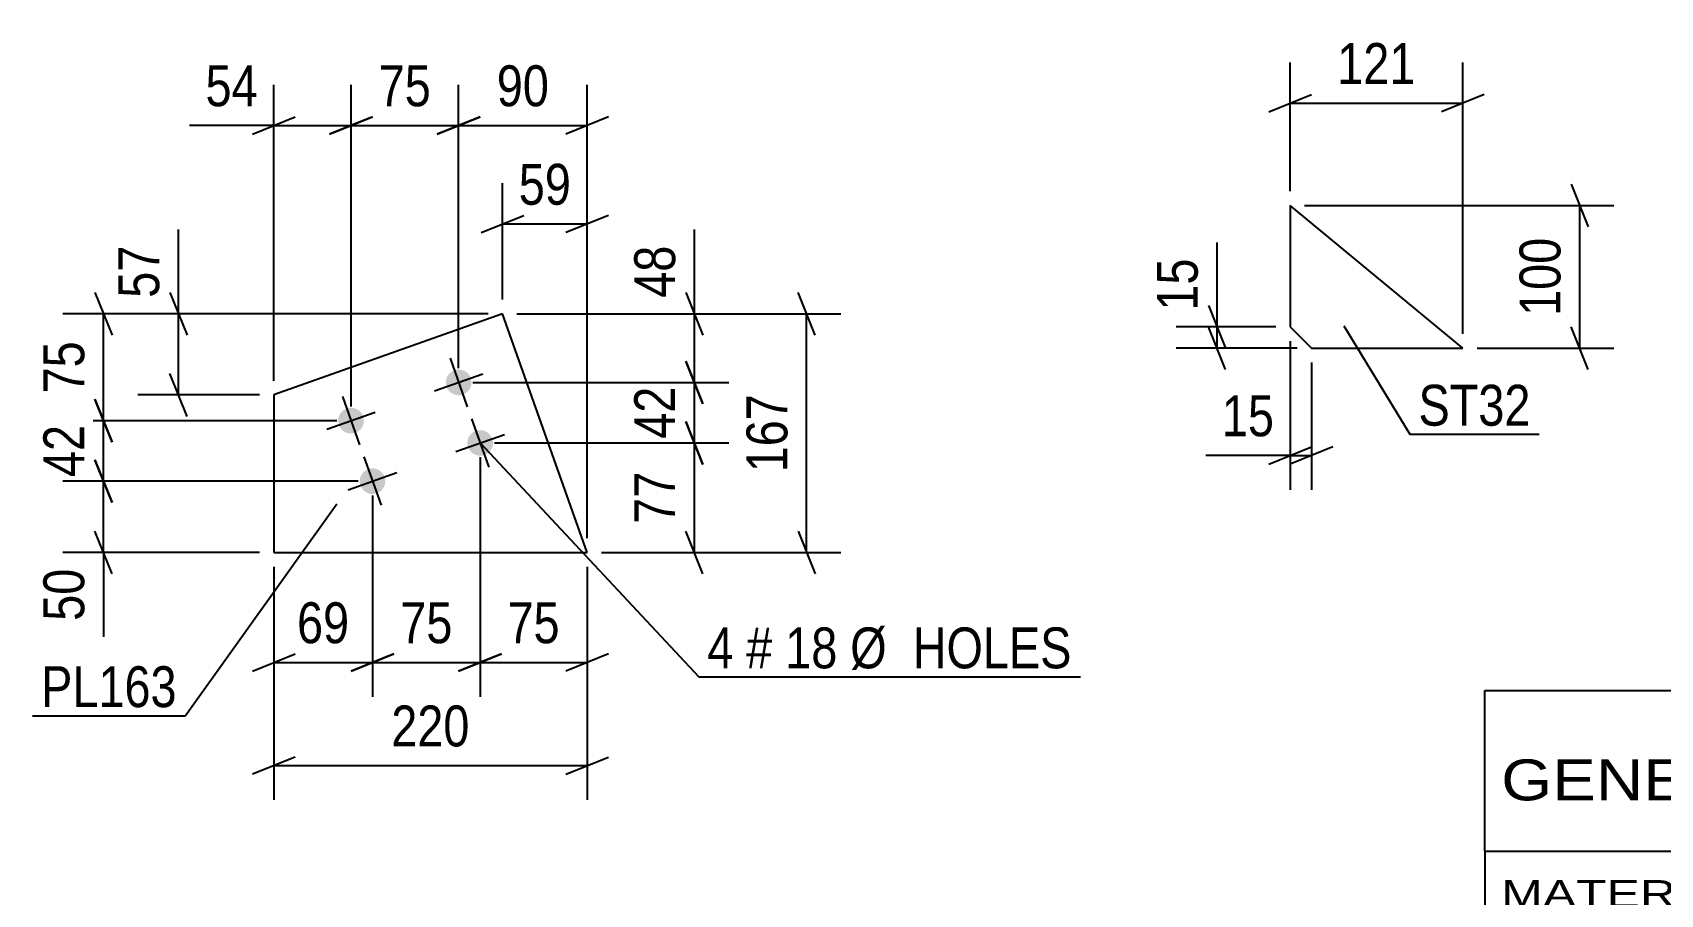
# Model space of a CAD drawing. Header units: millimetres. Extents: x 0 to 841, y 0 to 594.
# Drawn here: x 414.3 to 528.3, y 116 to 176.4 of the extents above; entities that cross this region are included whole.
import ezdxf

# ---------------------------------------------------------------- set-up
doc = ezdxf.new("R2010")
doc.units = ezdxf.units.MM
doc.styles.add('Arial Narrow', font='ARIALN.TTF', dxfattribs={"height": 0.2})

# ---------------------------------------------------------------- blocks, each defined once
blk = doc.blocks.new('Part-318891418-1839 - 1823')
at = {"color": 2, "linetype": 'Continuous'}
for p, q in [((514.46, 154.24), (502.37, 164.24)), ((502.37, 164.24), (502.37, 155.74)), ((502.37, 155.74), (503.87, 154.24)), ((503.87, 154.24), (514.46, 154.24))]:
    blk.add_line(p, q, dxfattribs=at)
blk = doc.blocks.new('Part-318891418-9797 - 9796')
at = {"color": 2, "linetype": 'Continuous'}
for p, q in [((447.21, 156.64), (431.19, 150.96)), ((453.14, 139.92), (447.21, 156.64)), ((431.19, 150.96), (431.19, 139.92)), ((431.19, 139.92), (453.14, 139.92))]:
    blk.add_line(p, q, dxfattribs=at)
blk = doc.blocks.new('Bolt-318891418-9798 - 9796')
at = {"linetype": 'Continuous'}
for points in [[(444.99, 152.14, -1), (443.29, 151.54, -1)], [(437.45, 149.46, -1), (435.75, 148.86, -1)], [(446.49, 147.9, -1), (444.8, 147.3, -1)], [(438.95, 145.22, -1), (437.26, 144.62, -1)]]:
    blk.add_hatch(color=1, dxfattribs=at).paths.add_polyline_path(points)
at = {"color": 1, "linetype": 'Continuous'}
for p, q in [((443.54, 153.53), (444.74, 150.14)), ((442.44, 151.24), (445.84, 152.44)), ((436, 150.86), (437.2, 147.47)), ((434.9, 148.56), (438.3, 149.76)), ((445.04, 149.29), (446.25, 145.9)), ((443.95, 146.99), (447.34, 148.2)), ((437.5, 146.62), (438.71, 143.23)), ((436.41, 144.32), (439.8, 145.52))]:
    blk.add_line(p, q, dxfattribs=at)
blk = doc.blocks.new('StraightDimension-318891418-1875 - 1823')
at = {"color": 7, "linetype": 'Continuous'}
for p, q in [((497.25, 155.74), (497.25, 161.65)), ((497.25, 155.74), (497.25, 161.65)), ((496.65, 157.24), (497.85, 154.24)), ((501.37, 155.74), (494.4, 155.74)), ((497.85, 152.74), (496.65, 155.74)), ((497.25, 154.24), (497.25, 155.74)), ((502.87, 154.24), (494.4, 154.24))]:
    blk.add_line(p, q, dxfattribs=at)
at = {"color": 0}
blk.add_wipeout([(496.5, 161.13), (492.3, 161.13), (492.3, 156.27), (496.5, 156.27)], dxfattribs=at)
at = {"color": 3, "style": 'Arial Narrow'}
blk.add_text('15', height=2.863, rotation=90.0002, dxfattribs=at).set_placement((495.9, 156.87))
blk = doc.blocks.new('StraightDimension-318891418-1863 - 1823')
at = {"color": 7, "linetype": 'Continuous'}
for p, q in [((522.05, 165.74), (523.25, 162.74)), ((503.37, 164.24), (525.05, 164.24)), ((522.65, 154.24), (522.65, 164.24)), ((523.25, 152.74), (522.05, 155.74)), ((515.46, 154.24), (525.05, 154.24))]:
    blk.add_line(p, q, dxfattribs=at)
at = {"color": 0}
blk.add_wipeout([(521.9, 162.59), (517.7, 162.59), (517.7, 155.9), (521.9, 155.9)], dxfattribs=at)
at = {"color": 3, "style": 'Arial Narrow'}
blk.add_text('100', height=2.863, rotation=90.0002, dxfattribs=at).set_placement((521.3, 156.5))
blk = doc.blocks.new('StraightDimension-318891418-1841 - 1823')
at = {"color": 7, "linetype": 'Continuous'}
for p, q in [((502.37, 154.74), (502.37, 144.32)), ((503.87, 153.24), (503.87, 144.32)), ((500.87, 146.12), (503.87, 147.32)), ((505.37, 147.32), (502.37, 146.12)), ((502.37, 146.72), (496.46, 146.72)), ((502.37, 146.72), (496.46, 146.72)), ((502.37, 146.72), (503.87, 146.72))]:
    blk.add_line(p, q, dxfattribs=at)
at = {"color": 0}
blk.add_wipeout([(501.84, 147.47), (501.84, 151.67), (496.99, 151.67), (496.99, 147.47)], dxfattribs=at)
at = {"color": 3, "style": 'Arial Narrow'}
blk.add_text('15', height=2.863, dxfattribs=at).set_placement((497.59, 148.07))
blk = doc.blocks.new('StraightDimension-318891418-1853 - 1823')
at = {"color": 7, "linetype": 'Continuous'}
for p, q in [((502.37, 165.24), (502.37, 174.25)), ((514.46, 155.24), (514.46, 174.25)), ((500.87, 170.8), (503.87, 172)), ((502.37, 171.4), (514.46, 171.4)), ((515.96, 172), (512.96, 170.8))]:
    blk.add_line(p, q, dxfattribs=at)
at = {"color": 0}
blk.add_wipeout([(511.76, 172.15), (511.76, 176.35), (505.07, 176.35), (505.07, 172.15)], dxfattribs=at)
at = {"color": 3, "style": 'Arial Narrow'}
blk.add_text('121', height=2.863, dxfattribs=at).set_placement((505.67, 172.75))
blk = doc.blocks.new('StraightDimension-318891418-9814 - 9796')
at = {"color": 7, "linetype": 'Continuous'}
for p, q in [((469.11, 155.14), (467.91, 158.14)), ((448.21, 156.64), (470.91, 156.64)), ((468.51, 139.92), (468.51, 156.64)), ((467.91, 141.42), (469.11, 138.42)), ((454.14, 139.92), (470.91, 139.92))]:
    blk.add_line(p, q, dxfattribs=at)
at = {"color": 0}
blk.add_wipeout([(467.76, 151.62), (463.56, 151.62), (463.56, 144.94), (467.76, 144.94)], dxfattribs=at)
at = {"color": 3, "style": 'Arial Narrow'}
blk.add_text('167', height=2.863, rotation=90.0002, dxfattribs=at).set_placement((467.16, 145.54))
blk = doc.blocks.new('StraightDimension-318891418-9804 - 9796')
at = {"color": 7, "linetype": 'Continuous'}
for p, q in [((431.19, 138.92), (431.19, 122.59)), ((453.14, 138.92), (453.14, 122.59)), ((432.69, 125.59), (429.69, 124.39)), ((451.64, 124.39), (454.64, 125.59)), ((431.19, 124.99), (453.14, 124.99))]:
    blk.add_line(p, q, dxfattribs=at)
at = {"color": 0}
blk.add_wipeout([(445.51, 125.74), (445.51, 129.94), (438.82, 129.94), (438.82, 125.74)], dxfattribs=at)
at = {"color": 3, "style": 'Arial Narrow'}
blk.add_text('220', height=2.863, dxfattribs=at).set_placement((439.42, 126.34))
blk = doc.blocks.new('StraightDimension-318891418-9808 - 9796')
at = {"color": 7, "linetype": 'Continuous'}
for p, q in [((424.52, 156.64), (424.52, 162.55)), ((424.52, 156.64), (424.52, 162.55)), ((423.92, 158.14), (425.12, 155.14)), ((446.21, 156.64), (421.67, 156.64)), ((424.52, 150.96), (424.52, 156.64)), ((425.12, 149.46), (423.92, 152.46)), ((430.19, 150.96), (421.67, 150.96))]:
    blk.add_line(p, q, dxfattribs=at)
at = {"color": 0}
blk.add_wipeout([(423.77, 162.02), (419.57, 162.02), (419.57, 157.17), (423.77, 157.17)], dxfattribs=at)
at = {"color": 3, "style": 'Arial Narrow'}
blk.add_text('57', height=2.863, rotation=90.0002, dxfattribs=at).set_placement((423.17, 157.77))
blk = doc.blocks.new('StraightDimension-318891418-13673 - 9796')
at = {"color": 7, "linetype": 'Continuous'}
for p, q in [((460.05, 153.34), (461.25, 150.34)), ((445.14, 151.84), (463.05, 151.84)), ((460.65, 147.6), (460.65, 151.84)), ((461.25, 146.1), (460.05, 149.1)), ((446.64, 147.6), (463.05, 147.6))]:
    blk.add_line(p, q, dxfattribs=at)
at = {"color": 0}
blk.add_wipeout([(459.9, 152.15), (455.7, 152.15), (455.7, 147.29), (459.9, 147.29)], dxfattribs=at)
at = {"color": 3, "style": 'Arial Narrow'}
blk.add_text('42', height=2.863, rotation=90.0002, dxfattribs=at).set_placement((459.3, 147.89))
blk = doc.blocks.new('StraightDimension-318891418-9800 - 9796')
at = {"color": 7, "linetype": 'Continuous'}
for p, q in [((447.21, 157.64), (447.21, 165.79)), ((453.14, 140.92), (453.14, 165.79)), ((445.71, 162.34), (448.71, 163.54)), ((454.64, 163.54), (451.64, 162.34)), ((447.21, 162.94), (453.14, 162.94))]:
    blk.add_line(p, q, dxfattribs=at)
at = {"color": 0}
blk.add_wipeout([(452.6, 163.69), (452.6, 167.89), (447.75, 167.89), (447.75, 163.69)], dxfattribs=at)
at = {"color": 3, "style": 'Arial Narrow'}
blk.add_text('59', height=2.863, dxfattribs=at).set_placement((448.35, 164.29))
blk = doc.blocks.new('StraightDimension-318891418-9818 - 9796')
at = {"color": 7, "linetype": 'Continuous'}
for p, q in [((444.14, 152.84), (444.14, 172.69)), ((453.14, 140.92), (453.14, 172.69)), ((442.64, 169.24), (445.64, 170.44)), ((454.64, 170.44), (451.64, 169.24)), ((444.14, 169.84), (453.14, 169.84))]:
    blk.add_line(p, q, dxfattribs=at)
at = {"color": 0}
blk.add_wipeout([(451.07, 170.59), (451.07, 174.79), (446.21, 174.79), (446.21, 170.59)], dxfattribs=at)
at = {"color": 3, "style": 'Arial Narrow'}
blk.add_text('90', height=2.863, dxfattribs=at).set_placement((446.81, 171.19))
blk = doc.blocks.new('StraightDimension-318891418-9819 - 9796')
at = {"color": 7, "linetype": 'Continuous'}
for p, q in [((436.6, 150.16), (436.6, 172.69)), ((444.14, 152.84), (444.14, 172.69)), ((435.1, 169.24), (438.1, 170.44)), ((445.64, 170.44), (442.64, 169.24)), ((436.6, 169.84), (444.14, 169.84))]:
    blk.add_line(p, q, dxfattribs=at)
at = {"color": 0}
blk.add_wipeout([(442.8, 170.59), (442.8, 174.79), (437.94, 174.79), (437.94, 170.59)], dxfattribs=at)
at = {"color": 3, "style": 'Arial Narrow'}
blk.add_text('75', height=2.863, dxfattribs=at).set_placement((438.54, 171.19))
blk = doc.blocks.new('StraightDimension-318891418-9820 - 9796')
at = {"color": 7, "linetype": 'Continuous'}
for p, q in [((431.19, 151.96), (431.19, 172.69)), ((436.6, 150.16), (436.6, 172.69)), ((429.69, 169.24), (432.69, 170.44)), ((438.1, 170.44), (435.1, 169.24)), ((431.19, 169.84), (425.28, 169.84)), ((431.19, 169.84), (425.28, 169.84)), ((431.19, 169.84), (436.6, 169.84))]:
    blk.add_line(p, q, dxfattribs=at)
at = {"color": 0}
blk.add_wipeout([(430.66, 170.59), (430.66, 174.79), (425.81, 174.79), (425.81, 170.59)], dxfattribs=at)
at = {"color": 3, "style": 'Arial Narrow'}
blk.add_text('54', height=2.863, dxfattribs=at).set_placement((426.41, 171.19))
blk = doc.blocks.new('StraightDimension-318891418-9838 - 9796')
at = {"color": 7, "linetype": 'Continuous'}
for p, q in [((418.67, 158.14), (419.87, 155.14)), ((446.21, 156.64), (416.42, 156.64)), ((419.27, 149.16), (419.27, 156.64)), ((419.87, 147.66), (418.67, 150.66)), ((435.6, 149.16), (416.42, 149.16))]:
    blk.add_line(p, q, dxfattribs=at)
at = {"color": 0}
blk.add_wipeout([(418.52, 155.33), (414.32, 155.33), (414.32, 150.47), (418.52, 150.47)], dxfattribs=at)
at = {"color": 3, "style": 'Arial Narrow'}
blk.add_text('75', height=2.863, rotation=90.0002, dxfattribs=at).set_placement((417.92, 151.07))
blk = doc.blocks.new('StraightDimension-318891418-9839 - 9796')
at = {"color": 7, "linetype": 'Continuous'}
for p, q in [((418.67, 150.66), (419.87, 147.66)), ((435.6, 149.16), (416.42, 149.16)), ((419.27, 144.92), (419.27, 149.16)), ((419.87, 143.42), (418.67, 146.42)), ((437.1, 144.92), (416.42, 144.92))]:
    blk.add_line(p, q, dxfattribs=at)
at = {"color": 0}
blk.add_wipeout([(418.52, 149.47), (414.32, 149.47), (414.32, 144.61), (418.52, 144.61)], dxfattribs=at)
at = {"color": 3, "style": 'Arial Narrow'}
blk.add_text('42', height=2.863, rotation=90.0002, dxfattribs=at).set_placement((417.92, 145.21))
blk = doc.blocks.new('StraightDimension-318891418-9840 - 9796')
at = {"color": 7, "linetype": 'Continuous'}
for p, q in [((418.67, 146.42), (419.87, 143.42)), ((437.1, 144.92), (416.42, 144.92)), ((419.27, 139.92), (419.27, 144.92)), ((419.87, 138.42), (418.67, 141.42)), ((430.19, 139.92), (416.42, 139.92)), ((419.27, 139.92), (419.27, 134.02)), ((419.27, 139.92), (419.27, 134.02))]:
    blk.add_line(p, q, dxfattribs=at)
at = {"color": 0}
blk.add_wipeout([(418.52, 139.4), (414.32, 139.4), (414.32, 134.54), (418.52, 134.54)], dxfattribs=at)
at = {"color": 3, "style": 'Arial Narrow'}
blk.add_text('50', height=2.863, rotation=90.0002, dxfattribs=at).set_placement((417.92, 135.14))
blk = doc.blocks.new('StraightDimension-318891418-13650 - 9796')
at = {"color": 7, "linetype": 'Continuous'}
for p, q in [((445.64, 146.6), (445.64, 129.82)), ((453.14, 138.92), (453.14, 129.82)), ((444.14, 131.62), (447.14, 132.82)), ((454.64, 132.82), (451.64, 131.62)), ((445.64, 132.22), (453.14, 132.22))]:
    blk.add_line(p, q, dxfattribs=at)
at = {"color": 0}
blk.add_wipeout([(451.82, 132.97), (451.82, 137.17), (446.96, 137.17), (446.96, 132.97)], dxfattribs=at)
at = {"color": 3, "style": 'Arial Narrow'}
blk.add_text('75', height=2.863, dxfattribs=at).set_placement((447.56, 133.57))
blk = doc.blocks.new('StraightDimension-318891418-13651 - 9796')
at = {"color": 7, "linetype": 'Continuous'}
for p, q in [((445.64, 146.6), (445.64, 129.82)), ((438.1, 143.92), (438.1, 129.82)), ((436.6, 131.62), (439.6, 132.82)), ((447.14, 132.82), (444.14, 131.62)), ((438.1, 132.22), (445.64, 132.22))]:
    blk.add_line(p, q, dxfattribs=at)
at = {"color": 0}
blk.add_wipeout([(444.3, 132.97), (444.3, 137.17), (439.45, 137.17), (439.45, 132.97)], dxfattribs=at)
at = {"color": 3, "style": 'Arial Narrow'}
blk.add_text('75', height=2.863, dxfattribs=at).set_placement((440.05, 133.57))
blk = doc.blocks.new('StraightDimension-318891418-13652 - 9796')
at = {"color": 7, "linetype": 'Continuous'}
for p, q in [((438.1, 143.92), (438.1, 129.82)), ((431.19, 138.92), (431.19, 129.82)), ((429.69, 131.62), (432.69, 132.82)), ((439.6, 132.82), (436.6, 131.62)), ((431.19, 132.22), (438.1, 132.22))]:
    blk.add_line(p, q, dxfattribs=at)
at = {"color": 0}
blk.add_wipeout([(437.07, 132.97), (437.07, 137.17), (432.22, 137.17), (432.22, 132.97)], dxfattribs=at)
at = {"color": 3, "style": 'Arial Narrow'}
blk.add_text('69', height=2.863, dxfattribs=at).set_placement((432.82, 133.57))
blk = doc.blocks.new('StraightDimension-318891418-13672 - 9796')
at = {"color": 7, "linetype": 'Continuous'}
for p, q in [((460.65, 156.64), (460.65, 162.55)), ((460.65, 156.64), (460.65, 162.55)), ((460.05, 158.14), (461.25, 155.14)), ((448.21, 156.64), (463.05, 156.64)), ((460.65, 151.84), (460.65, 156.64)), ((461.25, 150.34), (460.05, 153.34)), ((445.14, 151.84), (463.05, 151.84))]:
    blk.add_line(p, q, dxfattribs=at)
at = {"color": 0}
blk.add_wipeout([(459.9, 162.02), (455.7, 162.02), (455.7, 157.17), (459.9, 157.17)], dxfattribs=at)
at = {"color": 3, "style": 'Arial Narrow'}
blk.add_text('48', height=2.863, rotation=90.0002, dxfattribs=at).set_placement((459.3, 157.77))
blk = doc.blocks.new('StraightDimension-318891418-13674 - 9796')
at = {"color": 7, "linetype": 'Continuous'}
for p, q in [((460.05, 149.1), (461.25, 146.1)), ((446.64, 147.6), (463.05, 147.6)), ((460.65, 139.92), (460.65, 147.6)), ((461.25, 138.42), (460.05, 141.42)), ((454.14, 139.92), (463.05, 139.92))]:
    blk.add_line(p, q, dxfattribs=at)
at = {"color": 0}
blk.add_wipeout([(459.9, 146.19), (455.7, 146.19), (455.7, 141.33), (459.9, 141.33)], dxfattribs=at)
at = {"color": 3, "style": 'Arial Narrow'}
blk.add_text('77', height=2.863, rotation=90.0002, dxfattribs=at).set_placement((459.3, 141.93))
blk = doc.blocks.new('Unknown-318891418-14294')
at = {"color": 7, "linetype": 'Continuous'}
for p, q in [((516, 130.25), (676, 130.25)), ((516, 119), (516, 130.25)), ((516, 119), (676, 119)), ((516, 119), (516, 114))]:
    blk.add_line(p, q, dxfattribs=at)
at = {"color": 7, "style": 'Arial Narrow'}
for s, height, width, p in [('GENERAL NOTES & WELD DETAILS :', 2.8633, 1.4, (517.15, 122.56)), ("MATERIAL LIST FOR ASSEMBLY MK'D", 1.9089, 1.6, (517.15, 115.06))]:
    blk.add_text(s, height=height, dxfattribs=dict(at, width=width)).set_placement(p)
blk = doc.blocks.new('Mark-318891418-1835 - 1823')
at = {"color": 30, "linetype": 'Continuous'}
for p, q in [((506.12, 155.81), (510.76, 148.21)), ((510.76, 148.21), (519.82, 148.21))]:
    blk.add_line(p, q, dxfattribs=at)
at = {"color": 0}
blk.add_wipeout([(519.22, 148.81), (519.22, 151.81), (511.36, 151.81), (511.36, 148.81)], dxfattribs=at)
blk.add_wipeout([(519.22, 148.81), (519.22, 151.81), (511.36, 151.81), (511.36, 148.81)], dxfattribs=at)
at = {"color": 3, "style": 'Arial Narrow'}
blk.add_text('ST32', height=2.863, dxfattribs=at).set_placement((511.36, 148.81))
blk = doc.blocks.new('Mark-318891418-9857 - 9796')
at = {"color": 30, "linetype": 'Continuous'}
for p in [(435.61, 143.3), (414.3, 128.49)]:
    blk.add_line(p, (425, 128.49), dxfattribs=at)
at = {"color": 0}
blk.add_wipeout([(424.4, 129.09), (424.4, 132.09), (414.9, 132.09), (414.9, 129.09)], dxfattribs=at)
blk.add_wipeout([(424.4, 129.09), (424.4, 132.09), (414.9, 132.09), (414.9, 129.09)], dxfattribs=at)
at = {"color": 3, "style": 'Arial Narrow'}
blk.add_text('PL163', height=2.863, dxfattribs=at).set_placement((414.9, 129.09))
blk = doc.blocks.new('Mark-318891418-9860 - 9796')
at = {"color": 7, "linetype": 'Continuous'}
for p, q in [((445.64, 147.6), (460.95, 131.21)), ((460.95, 131.21), (487.69, 131.21))]:
    blk.add_line(p, q, dxfattribs=at)
at = {"color": 0}
for points in [[(463.38, 131.81), (463.38, 134.81), (461.55, 134.81), (461.55, 131.81)], [(466.11, 131.81), (466.11, 134.81), (464.28, 134.81), (464.28, 131.81)], [(470.66, 131.81), (470.66, 134.81), (467.01, 134.81), (467.01, 131.81)], [(487.09, 131.81), (487.09, 134.81), (471.56, 134.81), (471.56, 131.81)]]:
    blk.add_wipeout(points, dxfattribs=at)
for points in [[(463.38, 131.81), (463.38, 134.81), (461.55, 134.81), (461.55, 131.81)], [(466.11, 131.81), (466.11, 134.81), (464.28, 134.81), (464.28, 131.81)], [(470.66, 131.81), (470.66, 134.81), (467.01, 134.81), (467.01, 131.81)], [(487.09, 131.81), (487.09, 134.81), (471.56, 134.81), (471.56, 131.81)]]:
    blk.add_wipeout(points, dxfattribs=at)
at = {"color": 3, "style": 'Arial Narrow'}
for s, height, p in [('4', 2.86, (461.55, 131.81)), ('#', 2.86, (464.28, 131.81)), ('18', 2.863, (467.01, 131.81)), ('Ø  HOLES', 2.863, (471.56, 131.81))]:
    blk.add_text(s, height=height, dxfattribs=at).set_placement(p)

msp = doc.modelspace()

# ---------------------------------------------------------------- block references
for name in ['Part-318891418-1839 - 1823', 'Part-318891418-9797 - 9796', 'Bolt-318891418-9798 - 9796', 'Unknown-318891418-14294']:
    msp.add_blockref(name, (0, 0))

# ---------------------------------------------------------------- next in the draw order: block references
for name in ['StraightDimension-318891418-9808 - 9796', 'StraightDimension-318891418-1875 - 1823', 'StraightDimension-318891418-9814 - 9796']:
    msp.add_blockref(name, (0, 0))

# ---------------------------------------------------------------- next in the draw order: block references
for name in ['StraightDimension-318891418-1863 - 1823', 'StraightDimension-318891418-13673 - 9796', 'StraightDimension-318891418-9804 - 9796']:
    msp.add_blockref(name, (0, 0))

# ---------------------------------------------------------------- next in the draw order: block references
for name in ['StraightDimension-318891418-9800 - 9796', 'StraightDimension-318891418-1841 - 1823']:
    msp.add_blockref(name, (0, 0))

# ---------------------------------------------------------------- next in the draw order: block references
for name in ['StraightDimension-318891418-1853 - 1823', 'StraightDimension-318891418-9818 - 9796']:
    msp.add_blockref(name, (0, 0))

# ---------------------------------------------------------------- next in the draw order: block references
for name in ['StraightDimension-318891418-9819 - 9796', 'Mark-318891418-1835 - 1823', 'StraightDimension-318891418-13650 - 9796']:
    msp.add_blockref(name, (0, 0))

# ---------------------------------------------------------------- next in the draw order: block references
msp.add_blockref('StraightDimension-318891418-9820 - 9796', (0, 0))

# ---------------------------------------------------------------- next in the draw order: block references
msp.add_blockref('StraightDimension-318891418-9838 - 9796', (0, 0))

# ---------------------------------------------------------------- next in the draw order: block references
for name in ['StraightDimension-318891418-13672 - 9796', 'StraightDimension-318891418-9839 - 9796']:
    msp.add_blockref(name, (0, 0))

# ---------------------------------------------------------------- next in the draw order: block references
msp.add_blockref('StraightDimension-318891418-9840 - 9796', (0, 0))

# ---------------------------------------------------------------- next in the draw order: block references
msp.add_blockref('StraightDimension-318891418-13651 - 9796', (0, 0))

# ---------------------------------------------------------------- next in the draw order: block references
for name in ['StraightDimension-318891418-13674 - 9796', 'StraightDimension-318891418-13652 - 9796']:
    msp.add_blockref(name, (0, 0))

# ---------------------------------------------------------------- next in the draw order: block references
for name in ['Mark-318891418-9860 - 9796', 'Mark-318891418-9857 - 9796']:
    msp.add_blockref(name, (0, 0))

doc.saveas('drawing.dxf')
